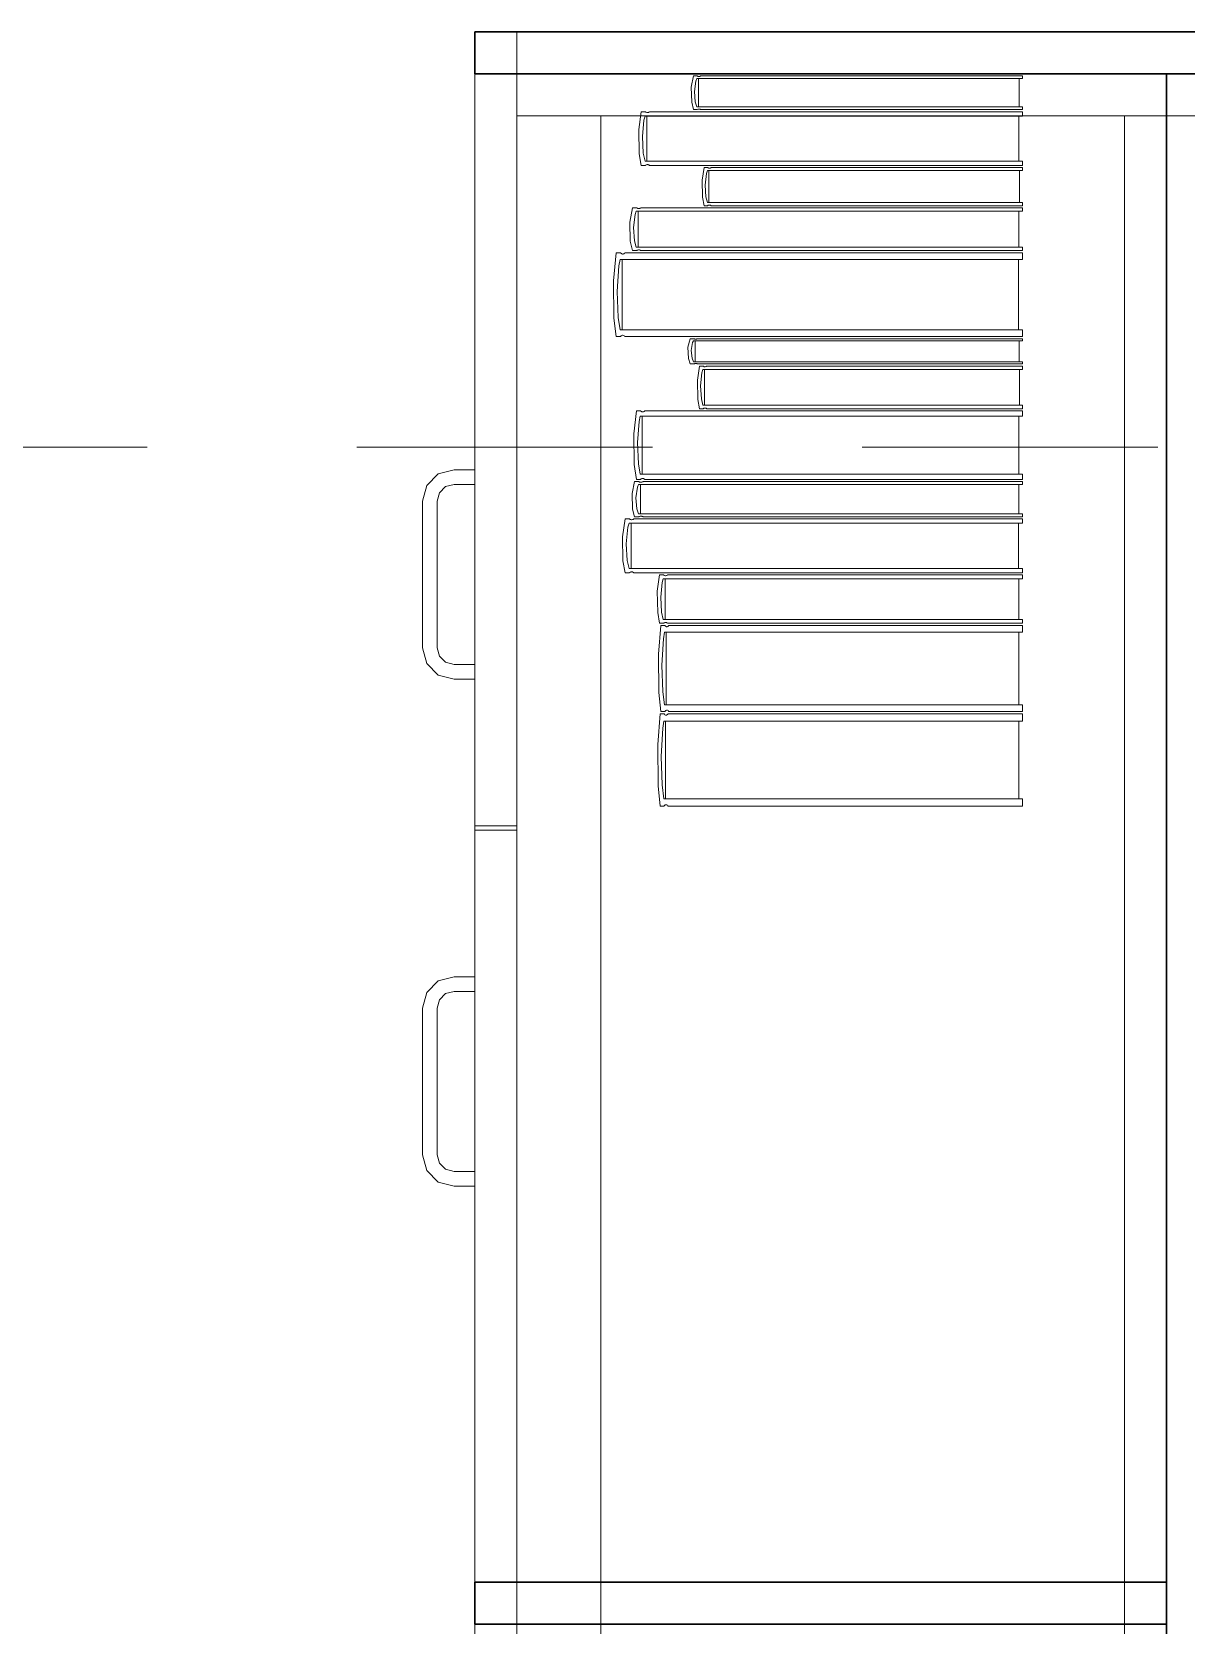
# Model space of a CAD drawing. Header units: inches. Extents: x -38 to 5698, y -33 to 92.
# Drawn here: x 105.29 to 105.841, y 38.838 to 39.598 of the extents above; entities that cross this region are included whole.
import ezdxf

# ---------------------------------------------------------------- set-up
doc = ezdxf.new("R2010")
doc.units = ezdxf.units.IN
doc.header["$MEASUREMENT"] = 0
doc.set_wipeout_variables(frame=1)
doc.linetypes.add('Hidden Line', pattern=[0.195611, 0.141111, -0.0545])
doc.linetypes.add('Wipeout_Contour', pattern=[1, 0, -1])
doc.layers.add('08 _ STR _ EXT _ 09 Vigas', color=7, linetype='Continuous')
doc.layers.add('Interior - Mobiliario', color=7, linetype='Continuous')

msp = doc.modelspace()

# ---------------------------------------------------------------- linework, layer by layer
at = {"layer": 'Interior - Mobiliario', "color": 175, "linetype": 'Continuous', "lineweight": 13}
for p, q in [((105.52193, 38.11827), (105.52193, 39.57827)), ((105.52193, 39.57827), (105.83193, 39.57827)), ((105.83193, 39.57827), (105.83193, 38.11827)), ((105.60536, 39.56469), (105.60517, 39.5719)), ((105.60667, 39.56982), (105.60707, 39.56486)), ((105.60622, 39.56115), (105.60536, 39.56469)), ((105.60707, 39.56486), (105.60779, 39.56244)), ((105.60779, 39.56244), (105.76328, 39.56244)), ((105.60802, 39.56122), (105.60793, 39.56115)), ((105.60822, 39.56132), (105.60802, 39.56122)), ((105.60843, 39.56138), (105.60822, 39.56132)), ((105.60866, 39.56142), (105.60843, 39.56138)), ((105.60889, 39.56142), (105.60866, 39.56142)), ((105.60912, 39.56139), (105.60889, 39.56142)), ((105.60934, 39.56133), (105.60912, 39.56139)), ((105.60954, 39.56124), (105.60934, 39.56133)), ((105.60967, 39.56115), (105.60954, 39.56124)), ((105.76328, 39.56244), (105.76328, 39.56115)), ((105.52193, 39.55827), (105.56193, 39.55827)), ((105.56193, 39.55827), (105.81193, 39.55827)), ((105.58007, 39.5516), (105.58129, 39.56015)), ((105.58129, 39.56015), (105.58327, 39.56015)), ((105.58257, 39.55616), (105.58181, 39.54829)), ((105.58311, 39.5581), (105.58257, 39.55616)), ((105.76328, 39.5581), (105.58311, 39.5581)), ((105.58327, 39.56015), (105.58342, 39.56002)), ((105.58342, 39.56002), (105.58365, 39.55987)), ((105.58365, 39.55987), (105.58391, 39.55977)), ((105.58391, 39.55977), (105.58417, 39.55973)), ((105.58402, 39.53655), (105.58402, 39.5581)), ((105.58417, 39.55973), (105.58444, 39.55973)), ((105.58444, 39.55973), (105.5847, 39.55979)), ((105.5847, 39.55979), (105.58495, 39.5599)), ((105.58495, 39.5599), (105.58518, 39.56006)), ((105.58518, 39.56006), (105.58528, 39.56015)), ((105.58528, 39.56015), (105.76328, 39.56015)), ((105.60793, 39.56115), (105.60622, 39.56115)), ((105.76328, 39.56115), (105.60967, 39.56115)), ((105.76146, 39.5581), (105.76146, 39.53655)), ((105.76328, 39.56015), (105.76328, 39.5581)), ((105.58029, 39.54013), (105.58007, 39.5516)), ((105.58181, 39.54829), (105.58227, 39.5404)), ((105.58129, 39.5345), (105.58029, 39.54013)), ((105.58227, 39.5404), (105.58311, 39.53655)), ((105.58327, 39.5345), (105.58129, 39.5345)), ((105.58311, 39.53655), (105.76328, 39.53655)), ((105.58337, 39.5346), (105.58327, 39.5345)), ((105.5836, 39.53476), (105.58337, 39.5346)), ((105.58385, 39.53487), (105.5836, 39.53476)), ((105.58411, 39.53492), (105.58385, 39.53487)), ((105.58438, 39.53493), (105.58411, 39.53492)), ((105.58465, 39.53488), (105.58438, 39.53493)), ((105.5849, 39.53479), (105.58465, 39.53488)), ((105.58513, 39.53464), (105.5849, 39.53479)), ((105.58528, 39.5345), (105.58513, 39.53464)), ((105.76328, 39.5345), (105.58528, 39.5345)), ((105.6103, 39.52743), (105.61132, 39.5335)), ((105.61132, 39.5335), (105.61298, 39.5335)), ((105.61284, 39.53205), (105.61239, 39.53067)), ((105.76328, 39.53205), (105.61284, 39.53205)), ((105.61298, 39.5335), (105.6131, 39.5334)), ((105.6131, 39.5334), (105.6133, 39.5333)), ((105.6133, 39.5333), (105.61351, 39.53323)), ((105.61351, 39.53323), (105.61373, 39.5332)), ((105.6136, 39.51676), (105.6136, 39.53205)), ((105.61373, 39.5332), (105.61395, 39.5332)), ((105.61395, 39.5332), (105.61417, 39.53324)), ((105.61417, 39.53324), (105.61438, 39.53332)), ((105.61438, 39.53332), (105.61457, 39.53343)), ((105.61457, 39.53343), (105.61466, 39.5335)), ((105.61466, 39.5335), (105.76328, 39.5335)), ((105.76176, 39.53205), (105.76176, 39.51676)), ((105.76328, 39.53655), (105.76328, 39.5345)), ((105.76328, 39.5335), (105.76328, 39.53205)), ((105.61049, 39.5193), (105.6103, 39.52743)), ((105.61239, 39.53067), (105.61176, 39.52509)), ((105.61176, 39.52509), (105.61215, 39.51949)), ((105.61132, 39.51531), (105.61049, 39.5193)), ((105.61215, 39.51949), (105.61284, 39.51676)), ((105.61284, 39.51676), (105.76328, 39.51676)), ((105.61368, 39.51561), (105.61346, 39.51557)), ((105.61391, 39.51561), (105.61368, 39.51561)), ((105.61413, 39.51558), (105.61391, 39.51561)), ((105.76328, 39.51676), (105.76328, 39.51531)), ((105.57579, 39.50749), (105.57704, 39.51431)), ((105.57704, 39.51431), (105.57906, 39.51431)), ((105.57835, 39.51112), (105.57757, 39.50485)), ((105.5789, 39.51267), (105.57835, 39.51112)), ((105.76328, 39.51267), (105.5789, 39.51267)), ((105.57906, 39.51431), (105.57921, 39.5142)), ((105.57921, 39.5142), (105.57946, 39.51408)), ((105.57946, 39.51408), (105.57971, 39.514)), ((105.57971, 39.514), (105.57999, 39.51397)), ((105.57983, 39.49549), (105.57983, 39.51267)), ((105.57999, 39.51397), (105.58026, 39.51397)), ((105.58026, 39.51397), (105.58053, 39.51402)), ((105.58053, 39.51402), (105.58079, 39.5141)), ((105.58079, 39.5141), (105.58102, 39.51423)), ((105.58102, 39.51423), (105.58112, 39.51431)), ((105.58112, 39.51431), (105.76328, 39.51431)), ((105.61298, 39.51531), (105.61132, 39.51531)), ((105.61306, 39.51538), (105.61298, 39.51531)), ((105.61325, 39.51549), (105.61306, 39.51538)), ((105.61346, 39.51557), (105.61325, 39.51549)), ((105.61434, 39.51551), (105.61413, 39.51558)), ((105.61453, 39.51541), (105.61434, 39.51551)), ((105.61466, 39.51531), (105.61453, 39.51541)), ((105.76328, 39.51531), (105.61466, 39.51531)), ((105.76141, 39.51267), (105.76141, 39.49549)), ((105.76328, 39.51431), (105.76328, 39.51267)), ((105.57602, 39.49834), (105.57579, 39.50749)), ((105.57757, 39.50485), (105.57804, 39.49856)), ((105.56796, 39.4795), (105.56927, 39.49286)), ((105.56927, 39.49286), (105.57138, 39.49286)), ((105.57138, 39.49286), (105.57154, 39.49264)), ((105.57342, 39.4927), (105.57352, 39.49286)), ((105.57352, 39.49286), (105.76328, 39.49286)), ((105.57704, 39.49386), (105.57602, 39.49834)), ((105.57906, 39.49386), (105.57704, 39.49386)), ((105.57804, 39.49856), (105.5789, 39.49549)), ((105.5789, 39.49549), (105.76328, 39.49549)), ((105.57916, 39.49394), (105.57906, 39.49386)), ((105.5794, 39.49406), (105.57916, 39.49394)), ((105.57966, 39.49415), (105.5794, 39.49406)), ((105.57993, 39.4942), (105.57966, 39.49415)), ((105.5802, 39.4942), (105.57993, 39.4942)), ((105.58047, 39.49416), (105.5802, 39.4942)), ((105.58073, 39.49408), (105.58047, 39.49416)), ((105.58097, 39.49397), (105.58073, 39.49408)), ((105.58112, 39.49386), (105.58097, 39.49397)), ((105.76328, 39.49386), (105.58112, 39.49386)), ((105.76328, 39.49549), (105.76328, 39.49386)), ((105.76328, 39.49286), (105.76328, 39.48965)), ((105.57063, 39.48662), (105.56982, 39.47434)), ((105.57121, 39.48965), (105.57063, 39.48662)), ((105.76328, 39.48965), (105.57121, 39.48965)), ((105.57154, 39.49264), (105.57179, 39.49241)), ((105.57179, 39.49241), (105.57206, 39.49226)), ((105.57206, 39.49226), (105.57234, 39.49219)), ((105.57218, 39.45601), (105.57218, 39.48965)), ((105.57234, 39.49219), (105.57263, 39.4922)), ((105.57263, 39.4922), (105.57291, 39.49229)), ((105.57291, 39.49229), (105.57317, 39.49246)), ((105.57317, 39.49246), (105.57342, 39.4927)), ((105.76134, 39.48965), (105.76134, 39.45601)), ((105.56821, 39.46159), (105.56796, 39.4795)), ((105.56982, 39.47434), (105.57032, 39.46201)), ((105.56927, 39.4528), (105.56821, 39.46159)), ((105.57032, 39.46201), (105.57121, 39.45601)), ((105.57121, 39.45601), (105.76328, 39.45601)), ((105.76328, 39.45601), (105.76328, 39.4528)), ((105.57138, 39.4528), (105.56927, 39.4528)), ((105.57148, 39.45296), (105.57138, 39.4528)), ((105.57173, 39.4532), (105.57148, 39.45296)), ((105.572, 39.45337), (105.57173, 39.4532)), ((105.57228, 39.45346), (105.572, 39.45337)), ((105.57256, 39.45347), (105.57228, 39.45346)), ((105.57284, 39.4534), (105.57256, 39.45347)), ((105.57312, 39.45325), (105.57284, 39.4534)), ((105.57337, 39.45302), (105.57312, 39.45325)), ((105.57352, 39.4528), (105.57337, 39.45302)), ((105.76328, 39.4528), (105.57352, 39.4528)), ((105.60359, 39.44779), (105.60465, 39.4518)), ((105.60378, 39.44241), (105.60359, 39.44779)), ((105.60465, 39.4518), (105.60637, 39.4518)), ((105.60577, 39.44993), (105.6051, 39.44624)), ((105.60624, 39.45084), (105.60577, 39.44993)), ((105.76328, 39.45084), (105.60624, 39.45084)), ((105.60637, 39.4518), (105.60651, 39.45174)), ((105.60651, 39.45174), (105.60671, 39.45167)), ((105.60671, 39.45167), (105.60693, 39.45163)), ((105.60693, 39.45163), (105.60716, 39.4516)), ((105.60703, 39.44073), (105.60703, 39.45084)), ((105.60716, 39.4516), (105.6074, 39.45161)), ((105.6074, 39.45161), (105.60763, 39.45163)), ((105.60763, 39.45163), (105.60784, 39.45168)), ((105.60784, 39.45168), (105.60804, 39.45176)), ((105.60804, 39.45176), (105.60813, 39.4518)), ((105.60813, 39.4518), (105.76328, 39.4518)), ((105.76169, 39.45084), (105.76169, 39.44073)), ((105.76328, 39.4518), (105.76328, 39.45084)), ((105.60465, 39.43977), (105.60378, 39.44241)), ((105.60637, 39.43977), (105.60465, 39.43977)), ((105.6051, 39.44624), (105.60551, 39.44253)), ((105.60551, 39.44253), (105.60624, 39.44073)), ((105.60624, 39.44073), (105.76328, 39.44073)), ((105.60646, 39.43981), (105.60637, 39.43977)), ((105.60666, 39.43989), (105.60646, 39.43981)), ((105.60688, 39.43994), (105.60666, 39.43989)), ((105.60711, 39.43996), (105.60688, 39.43994)), ((105.60734, 39.43997), (105.60711, 39.43996)), ((105.60758, 39.43995), (105.60734, 39.43997)), ((105.6078, 39.4399), (105.60758, 39.43995)), ((105.608, 39.43983), (105.6078, 39.4399)), ((105.60813, 39.43977), (105.608, 39.43983)), ((105.76328, 39.43977), (105.60813, 39.43977)), ((105.76328, 39.44073), (105.76328, 39.43977)), ((105.60813, 39.43197), (105.60916, 39.43877)), ((105.60832, 39.42286), (105.60813, 39.43197)), ((105.60916, 39.43877), (105.61084, 39.43877)), ((105.61025, 39.43559), (105.6096, 39.42934)), ((105.6107, 39.43714), (105.61025, 39.43559)), ((105.76328, 39.43714), (105.6107, 39.43714)), ((105.61084, 39.43877), (105.61097, 39.43866)), ((105.61097, 39.43866), (105.61116, 39.43854)), ((105.61116, 39.43854), (105.61138, 39.43846)), ((105.61138, 39.43846), (105.6116, 39.43843)), ((105.61147, 39.42002), (105.61147, 39.43714)), ((105.6116, 39.43843), (105.61183, 39.43843)), ((105.61183, 39.43843), (105.61205, 39.43848)), ((105.61205, 39.43848), (105.61227, 39.43856)), ((105.61227, 39.43856), (105.61246, 39.43869)), ((105.61246, 39.43869), (105.61255, 39.43877)), ((105.61255, 39.43877), (105.76328, 39.43877)), ((105.76174, 39.43714), (105.76174, 39.42002)), ((105.76328, 39.43877), (105.76328, 39.43714)), ((105.6096, 39.42934), (105.61, 39.42307)), ((105.5777, 39.40645), (105.57894, 39.41739)), ((105.57894, 39.41739), (105.58094, 39.41739)), ((105.58094, 39.41739), (105.58109, 39.41721)), ((105.58109, 39.41721), (105.58133, 39.41702)), ((105.58133, 39.41702), (105.58159, 39.4169)), ((105.58159, 39.4169), (105.58186, 39.41684)), ((105.58186, 39.41684), (105.58213, 39.41685)), ((105.58213, 39.41685), (105.58239, 39.41692)), ((105.58239, 39.41692), (105.58265, 39.41706)), ((105.58265, 39.41706), (105.58288, 39.41726)), ((105.58288, 39.41726), (105.58298, 39.41739)), ((105.58298, 39.41739), (105.76328, 39.41739)), ((105.60916, 39.41839), (105.60832, 39.42286)), ((105.61084, 39.41839), (105.60916, 39.41839)), ((105.61, 39.42307), (105.6107, 39.42002)), ((105.6107, 39.42002), (105.76328, 39.42002)), ((105.61092, 39.41847), (105.61084, 39.41839)), ((105.61112, 39.41859), (105.61092, 39.41847)), ((105.61133, 39.41868), (105.61112, 39.41859)), ((105.61155, 39.41872), (105.61133, 39.41868)), ((105.61178, 39.41873), (105.61155, 39.41872)), ((105.612, 39.41869), (105.61178, 39.41873)), ((105.61222, 39.41861), (105.612, 39.41869)), ((105.61242, 39.4185), (105.61222, 39.41861)), ((105.61255, 39.41839), (105.61242, 39.4185)), ((105.76328, 39.41839), (105.61255, 39.41839)), ((105.76328, 39.42002), (105.76328, 39.41839)), ((105.76328, 39.41739), (105.76328, 39.41476)), ((105.58023, 39.41228), (105.57946, 39.40222)), ((105.58078, 39.41476), (105.58023, 39.41228)), ((105.76328, 39.41476), (105.58078, 39.41476)), ((105.5817, 39.38721), (105.5817, 39.41476)), ((105.76143, 39.41476), (105.76143, 39.38721)), ((105.57793, 39.39178), (105.5777, 39.40645)), ((105.57946, 39.40222), (105.57993, 39.39212)), ((105.47894, 39.38177), (105.48443, 39.38726)), ((105.48443, 39.38726), (105.49193, 39.38927)), ((105.49193, 39.38927), (105.50193, 39.38927)), ((105.50193, 39.38927), (105.50193, 39.38227)), ((105.57894, 39.38459), (105.57793, 39.39178)), ((105.57993, 39.39212), (105.58078, 39.38721)), ((105.58078, 39.38721), (105.76328, 39.38721)), ((105.76328, 39.38721), (105.76328, 39.38459)), ((105.47693, 39.37427), (105.47894, 39.38177)), ((105.48793, 39.3812), (105.48501, 39.37827)), ((105.49193, 39.38227), (105.48793, 39.3812)), ((105.50193, 39.38227), (105.49193, 39.38227)), ((105.57688, 39.378), (105.57812, 39.38359)), ((105.57812, 39.38359), (105.58013, 39.38359)), ((105.57942, 39.38098), (105.57865, 39.37584)), ((105.58094, 39.38459), (105.57894, 39.38459)), ((105.57997, 39.38225), (105.57942, 39.38098)), ((105.76328, 39.38225), (105.57997, 39.38225)), ((105.58013, 39.38359), (105.58029, 39.3835)), ((105.58029, 39.3835), (105.58052, 39.3834)), ((105.58052, 39.3834), (105.58078, 39.38334)), ((105.58078, 39.38334), (105.58105, 39.38331)), ((105.5809, 39.36816), (105.5809, 39.38225)), ((105.58104, 39.38472), (105.58094, 39.38459)), ((105.58128, 39.38492), (105.58104, 39.38472)), ((105.58105, 39.38331), (105.58133, 39.38331)), ((105.58153, 39.38505), (105.58128, 39.38492)), ((105.58133, 39.38331), (105.58159, 39.38335)), ((105.5818, 39.38513), (105.58153, 39.38505)), ((105.58159, 39.38335), (105.58185, 39.38342)), ((105.58207, 39.38514), (105.5818, 39.38513)), ((105.58185, 39.38342), (105.58208, 39.38352)), ((105.58234, 39.38508), (105.58207, 39.38514)), ((105.58208, 39.38352), (105.58218, 39.38359)), ((105.58218, 39.38359), (105.76328, 39.38359)), ((105.58259, 39.38495), (105.58234, 39.38508)), ((105.58283, 39.38476), (105.58259, 39.38495)), ((105.58298, 39.38459), (105.58283, 39.38476)), ((105.76328, 39.38459), (105.58298, 39.38459)), ((105.76143, 39.38225), (105.76143, 39.36816)), ((105.76328, 39.38359), (105.76328, 39.38225)), ((105.47693, 39.30427), (105.47693, 39.37427)), ((105.48501, 39.37827), (105.48393, 39.37427)), ((105.48393, 39.37427), (105.48393, 39.30427)), ((105.57711, 39.3705), (105.57688, 39.378)), ((105.57865, 39.37584), (105.57912, 39.37068)), ((105.5723, 39.35724), (105.57358, 39.36582)), ((105.57358, 39.36582), (105.57564, 39.36582)), ((105.57547, 39.36376), (105.57491, 39.36181)), ((105.76328, 39.36376), (105.57547, 39.36376)), ((105.57564, 39.36582), (105.5758, 39.36569)), ((105.5758, 39.36569), (105.57604, 39.36554)), ((105.57604, 39.36554), (105.57631, 39.36544)), ((105.57631, 39.36544), (105.57658, 39.36539)), ((105.57642, 39.34214), (105.57642, 39.36376)), ((105.57658, 39.36539), (105.57686, 39.3654)), ((105.57686, 39.3654), (105.57714, 39.36546)), ((105.57812, 39.36682), (105.57711, 39.3705)), ((105.57714, 39.36546), (105.5774, 39.36557)), ((105.5774, 39.36557), (105.57764, 39.36572)), ((105.57764, 39.36572), (105.57774, 39.36582)), ((105.57774, 39.36582), (105.76328, 39.36582)), ((105.58013, 39.36682), (105.57812, 39.36682)), ((105.57912, 39.37068), (105.57997, 39.36816)), ((105.57997, 39.36816), (105.76328, 39.36816)), ((105.58024, 39.36689), (105.58013, 39.36682)), ((105.58047, 39.36699), (105.58024, 39.36689)), ((105.58072, 39.36706), (105.58047, 39.36699)), ((105.58099, 39.3671), (105.58072, 39.36706)), ((105.58127, 39.3671), (105.58099, 39.3671)), ((105.58153, 39.36707), (105.58127, 39.3671)), ((105.58179, 39.36701), (105.58153, 39.36707)), ((105.58203, 39.36691), (105.58179, 39.36701)), ((105.58218, 39.36682), (105.58203, 39.36691)), ((105.76328, 39.36682), (105.58218, 39.36682)), ((105.76138, 39.36376), (105.76138, 39.34214)), ((105.76328, 39.36816), (105.76328, 39.36682)), ((105.76328, 39.36582), (105.76328, 39.36376)), ((105.57254, 39.34573), (105.5723, 39.35724)), ((105.57491, 39.36181), (105.57412, 39.35392)), ((105.57412, 39.35392), (105.5746, 39.346)), ((105.57358, 39.34008), (105.57254, 39.34573)), ((105.5746, 39.346), (105.57547, 39.34214)), ((105.57547, 39.34214), (105.76328, 39.34214)), ((105.76328, 39.34214), (105.76328, 39.34008)), ((105.57564, 39.34008), (105.57358, 39.34008)), ((105.57575, 39.34018), (105.57564, 39.34008)), ((105.57599, 39.34034), (105.57575, 39.34018)), ((105.57625, 39.34045), (105.57599, 39.34034)), ((105.57652, 39.34051), (105.57625, 39.34045)), ((105.5768, 39.34051), (105.57652, 39.34051)), ((105.57708, 39.34047), (105.5768, 39.34051)), ((105.57734, 39.34037), (105.57708, 39.34047)), ((105.57759, 39.34022), (105.57734, 39.34037)), ((105.57774, 39.34008), (105.57759, 39.34022)), ((105.76328, 39.34008), (105.57774, 39.34008)), ((105.58891, 39.33138), (105.59007, 39.33908)), ((105.59007, 39.33908), (105.59195, 39.33908)), ((105.59129, 39.33548), (105.59057, 39.3284)), ((105.5918, 39.33723), (105.59129, 39.33548)), ((105.76328, 39.33723), (105.5918, 39.33723)), ((105.59195, 39.33908), (105.5921, 39.33896)), ((105.5921, 39.33896), (105.59232, 39.33883)), ((105.59232, 39.33883), (105.59256, 39.33874)), ((105.59256, 39.33874), (105.59281, 39.3387)), ((105.59267, 39.31784), (105.59267, 39.33723)), ((105.59281, 39.3387), (105.59307, 39.3387)), ((105.59307, 39.3387), (105.59332, 39.33875)), ((105.59332, 39.33875), (105.59356, 39.33885)), ((105.59356, 39.33885), (105.59378, 39.33899)), ((105.59378, 39.33899), (105.59387, 39.33908)), ((105.59387, 39.33908), (105.76328, 39.33908)), ((105.76154, 39.33723), (105.76154, 39.31784)), ((105.76328, 39.33908), (105.76328, 39.33723)), ((105.58912, 39.32105), (105.58891, 39.33138)), ((105.59057, 39.3284), (105.59101, 39.3213)), ((105.59007, 39.31599), (105.58912, 39.32105)), ((105.59101, 39.3213), (105.5918, 39.31784)), ((105.5895, 39.30126), (105.59066, 39.31499)), ((105.59195, 39.31599), (105.59007, 39.31599)), ((105.59066, 39.31499), (105.59254, 39.31499)), ((105.5918, 39.31784), (105.76328, 39.31784)), ((105.59238, 39.3117), (105.59187, 39.30858)), ((105.59205, 39.31608), (105.59195, 39.31599)), ((105.59227, 39.31622), (105.59205, 39.31608)), ((105.59251, 39.31632), (105.59227, 39.31622)), ((105.76328, 39.3117), (105.59238, 39.3117)), ((105.59276, 39.31637), (105.59251, 39.31632)), ((105.59254, 39.31499), (105.59268, 39.31477)), ((105.59268, 39.31477), (105.5929, 39.31453)), ((105.59301, 39.31638), (105.59276, 39.31637)), ((105.5929, 39.31453), (105.59314, 39.31438)), ((105.59326, 39.31633), (105.59301, 39.31638)), ((105.59314, 39.31438), (105.59339, 39.3143)), ((105.59325, 39.27712), (105.59325, 39.3117)), ((105.59351, 39.31625), (105.59326, 39.31633)), ((105.59339, 39.3143), (105.59365, 39.31431)), ((105.59373, 39.31611), (105.59351, 39.31625)), ((105.59365, 39.31431), (105.5939, 39.31441)), ((105.59387, 39.31599), (105.59373, 39.31611)), ((105.76328, 39.31599), (105.59387, 39.31599)), ((105.5939, 39.31441), (105.59413, 39.31458)), ((105.59413, 39.31458), (105.59435, 39.31483)), ((105.59435, 39.31483), (105.59445, 39.31499)), ((105.59445, 39.31499), (105.76328, 39.31499)), ((105.76155, 39.3117), (105.76155, 39.27712)), ((105.76328, 39.31784), (105.76328, 39.31599)), ((105.76328, 39.31499), (105.76328, 39.3117)), ((105.47894, 39.29677), (105.47693, 39.30427)), ((105.48393, 39.30427), (105.48501, 39.30027)), ((105.59187, 39.30858), (105.59115, 39.29596)), ((105.48443, 39.29128), (105.47894, 39.29677)), ((105.48501, 39.30027), (105.48793, 39.29734)), ((105.48793, 39.29734), (105.49193, 39.29627)), ((105.49193, 39.29627), (105.50193, 39.29627)), ((105.50193, 39.29627), (105.50193, 39.28927)), ((105.58971, 39.28286), (105.5895, 39.30126)), ((105.59115, 39.29596), (105.59159, 39.28329)), ((105.49193, 39.28927), (105.48443, 39.29128)), ((105.50193, 39.28927), (105.49193, 39.28927)), ((105.59066, 39.27383), (105.58971, 39.28286)), ((105.59159, 39.28329), (105.59238, 39.27712)), ((105.58915, 39.2581), (105.59031, 39.27283)), ((105.59031, 39.27283), (105.59219, 39.27283)), ((105.59254, 39.27383), (105.59066, 39.27383)), ((105.59219, 39.27283), (105.59233, 39.27259)), ((105.59233, 39.27259), (105.59256, 39.27234)), ((105.59238, 39.27712), (105.76328, 39.27712)), ((105.59263, 39.27399), (105.59254, 39.27383)), ((105.59256, 39.27234), (105.5928, 39.27217)), ((105.59285, 39.27424), (105.59263, 39.27399)), ((105.59309, 39.27442), (105.59285, 39.27424)), ((105.59334, 39.27451), (105.59309, 39.27442)), ((105.59359, 39.27452), (105.59334, 39.27451)), ((105.59356, 39.2722), (105.59379, 39.27239)), ((105.59384, 39.27444), (105.59359, 39.27452)), ((105.59379, 39.27239), (105.59401, 39.27266)), ((105.59408, 39.27429), (105.59384, 39.27444)), ((105.59401, 39.27266), (105.59411, 39.27283)), ((105.59431, 39.27405), (105.59408, 39.27429)), ((105.59411, 39.27283), (105.76328, 39.27283)), ((105.59445, 39.27383), (105.59431, 39.27405)), ((105.76328, 39.27383), (105.59445, 39.27383)), ((105.76328, 39.27712), (105.76328, 39.27383)), ((105.76328, 39.27283), (105.76328, 39.2693)), ((105.59153, 39.26595), (105.59081, 39.2524)), ((105.59204, 39.2693), (105.59153, 39.26595)), ((105.76328, 39.2693), (105.59204, 39.2693)), ((105.5928, 39.27217), (105.59305, 39.27209)), ((105.59291, 39.23218), (105.59291, 39.2693)), ((105.59305, 39.27209), (105.59331, 39.2721)), ((105.59331, 39.2721), (105.59356, 39.2722)), ((105.76155, 39.2693), (105.76155, 39.23218)), ((105.58937, 39.23834), (105.58915, 39.2581)), ((105.59081, 39.2524), (105.59125, 39.2388)), ((105.59031, 39.22865), (105.58937, 39.23834)), ((105.59125, 39.2388), (105.59204, 39.23218)), ((105.59219, 39.22865), (105.59031, 39.22865)), ((105.59204, 39.23218), (105.76328, 39.23218)), ((105.59229, 39.22882), (105.59219, 39.22865)), ((105.59251, 39.22909), (105.59229, 39.22882)), ((105.59274, 39.22927), (105.59251, 39.22909)), ((105.59299, 39.22938), (105.59274, 39.22927)), ((105.59325, 39.22939), (105.59299, 39.22938)), ((105.5935, 39.2293), (105.59325, 39.22939)), ((105.59374, 39.22914), (105.5935, 39.2293)), ((105.59397, 39.22888), (105.59374, 39.22914)), ((105.59411, 39.22865), (105.59397, 39.22888)), ((105.76328, 39.22865), (105.59411, 39.22865)), ((105.76328, 39.23218), (105.76328, 39.22865)), ((105.50193, 39.21927), (105.52193, 39.21927)), ((105.50193, 39.21727), (105.52193, 39.21727)), ((105.48443, 39.14526), (105.47894, 39.13977)), ((105.49193, 39.14727), (105.48443, 39.14526)), ((105.50193, 39.14727), (105.49193, 39.14727)), ((105.50193, 39.14027), (105.50193, 39.14727)), ((105.47894, 39.13977), (105.47693, 39.13227)), ((105.48393, 39.13227), (105.48501, 39.13627)), ((105.48501, 39.13627), (105.48793, 39.1392)), ((105.48793, 39.1392), (105.49193, 39.14027)), ((105.49193, 39.14027), (105.50193, 39.14027)), ((105.47693, 39.13227), (105.47693, 39.06227)), ((105.48393, 39.06227), (105.48393, 39.13227)), ((105.47693, 39.06227), (105.47894, 39.05477)), ((105.48501, 39.05827), (105.48393, 39.06227)), ((105.47894, 39.05477), (105.48443, 39.04928)), ((105.48793, 39.05534), (105.48501, 39.05827)), ((105.49193, 39.05427), (105.48793, 39.05534)), ((105.50193, 39.05427), (105.49193, 39.05427)), ((105.50193, 39.04727), (105.50193, 39.05427)), ((105.48443, 39.04928), (105.49193, 39.04727)), ((105.49193, 39.04727), (105.50193, 39.04727))]:
    msp.add_line(p, q, dxfattribs=at)

# ---------------------------------------------------------------- next in the draw order: wipeouts: each hides what was drawn before it
at = {"color": 254, "linetype": 'Wipeout_Contour', "lineweight": 0, "ltscale": 3272.595719}
msp.add_wipeout([(105.50193, 38.83827), (105.83193, 38.83827), (105.83193, 38.85827), (105.50193, 38.85827)], dxfattribs=at).dxf.layer = 'Interior - Mobiliario'

# ---------------------------------------------------------------- next in the draw order: linework, layer by layer
at = {"layer": 'Interior - Mobiliario', "color": 175, "linetype": 'Continuous', "lineweight": 13}
for p, q in [((105.52193, 38.13827), (105.52193, 39.55827)), ((105.56193, 39.55827), (105.56193, 38.13827)), ((105.81193, 38.13827), (105.81193, 39.55827)), ((105.50193, 38.85827), (105.50193, 39.21727)), ((105.52193, 38.85827), (105.52193, 39.21727)), ((105.50193, 38.83827), (105.50193, 38.85827)), ((105.50193, 38.85827), (105.83193, 38.85827)), ((105.50193, 38.83827), (105.50193, 38.85827)), ((105.50193, 38.85827), (105.52193, 38.85827)), ((105.83193, 38.85827), (105.83193, 38.83827)), ((105.83193, 38.83827), (105.50193, 38.83827)), ((105.50193, 38.83827), (105.50193, 38.47927)), ((105.50193, 38.83827), (105.52193, 38.83827)), ((105.52193, 38.83827), (105.52193, 38.47927))]:
    msp.add_line(p, q, dxfattribs=at)
at = {"layer": 'Interior - Mobiliario', "color": 175, "linetype": 'Continuous', "lineweight": 30}
for p, q in [((105.50193, 38.85827), (105.83193, 38.85827)), ((105.50193, 38.85827), (105.50193, 38.83827)), ((105.83193, 38.85827), (105.83193, 38.83827)), ((105.50193, 38.83827), (105.83193, 38.83827))]:
    msp.add_line(p, q, dxfattribs=at)

# ---------------------------------------------------------------- next in the draw order: wipeouts: each hides what was drawn before it
at = {"color": 254, "linetype": 'Wipeout_Contour', "lineweight": 0, "ltscale": 3273.296163}
msp.add_wipeout([(105.83193, 38.11827), (105.85193, 38.11827), (105.85193, 39.57827), (105.83193, 39.57827)], dxfattribs=at).dxf.layer = 'Interior - Mobiliario'

# ---------------------------------------------------------------- next in the draw order: linework, layer by layer
at = {"layer": '08 _ STR _ EXT _ 09 Vigas', "color": 251, "linetype": 'Hidden Line', "lineweight": 13}
msp.add_line((102.06999, 39.4), (108.57, 39.4), dxfattribs=at)
at = {"layer": 'Interior - Mobiliario', "color": 175, "linetype": 'Continuous', "lineweight": 30}
for q in [(105.85193, 39.57827), (105.83193, 38.11827)]:
    msp.add_line((105.83193, 39.57827), q, dxfattribs=at)
at = {"layer": 'Interior - Mobiliario', "color": 175, "linetype": 'Continuous', "lineweight": 13}
for p, q in [((105.83193, 38.11827), (105.83193, 39.57827)), ((105.83193, 39.57827), (105.85193, 39.57827)), ((105.81193, 39.55827), (105.85193, 39.55827)), ((105.50193, 38.85827), (105.83193, 38.85827)), ((105.83193, 38.85827), (105.83193, 38.83827)), ((105.83193, 38.83827), (105.50193, 38.83827))]:
    msp.add_line(p, q, dxfattribs=at)

# ---------------------------------------------------------------- next in the draw order: wipeouts: each hides what was drawn before it
at = {"color": 254, "linetype": 'Wipeout_Contour', "lineweight": 0, "ltscale": 3272.777557}
msp.add_wipeout([(105.50193, 39.57827), (105.85193, 39.57827), (105.85193, 39.59827), (105.50193, 39.59827)], dxfattribs=at).dxf.layer = 'Interior - Mobiliario'

# ---------------------------------------------------------------- next in the draw order: linework, layer by layer
at = {"layer": 'Interior - Mobiliario', "color": 175, "linetype": 'Continuous', "lineweight": 30}
for p, q in [((105.50193, 39.59827), (105.85193, 39.59827)), ((105.50193, 39.59827), (105.50193, 39.57827)), ((105.50193, 39.57827), (105.85193, 39.57827))]:
    msp.add_line(p, q, dxfattribs=at)
at = {"layer": 'Interior - Mobiliario', "color": 175, "linetype": 'Continuous', "lineweight": 13}
for p, q in [((105.50193, 39.57827), (105.50193, 39.59827)), ((105.50193, 39.59827), (105.85193, 39.59827)), ((105.50193, 39.59827), (105.50193, 38.09827)), ((105.85193, 39.59827), (105.50193, 39.59827)), ((105.52193, 39.55827), (105.52193, 39.59827)), ((105.52193, 39.59827), (105.85193, 39.59827)), ((105.85193, 39.57827), (105.50193, 39.57827)), ((105.50193, 38.11827), (105.50193, 39.57827)), ((105.50193, 39.57827), (105.85193, 39.57827)), ((105.50193, 38.11827), (105.50193, 39.57827)), ((105.50193, 39.57827), (105.83193, 39.57827)), ((105.50193, 39.57827), (105.50193, 39.21927)), ((105.50193, 39.57827), (105.52193, 39.57827)), ((105.52193, 38.11827), (105.52193, 39.57827)), ((105.52193, 39.57827), (105.83193, 39.57827)), ((105.52193, 38.11827), (105.52193, 39.57827)), ((105.52193, 39.57827), (105.83193, 39.57827)), ((105.52193, 39.57827), (105.52193, 39.21927)), ((105.60517, 39.5719), (105.60622, 39.57727)), ((105.60622, 39.57727), (105.60793, 39.57727)), ((105.60793, 39.57727), (105.60806, 39.57718)), ((105.60806, 39.57718), (105.60826, 39.57709)), ((105.60826, 39.57709), (105.60848, 39.57703)), ((105.60848, 39.57703), (105.60871, 39.577)), ((105.60871, 39.577), (105.60894, 39.57701)), ((105.60894, 39.57701), (105.60917, 39.57704)), ((105.60917, 39.57704), (105.60939, 39.57711)), ((105.60939, 39.57711), (105.60958, 39.57721)), ((105.60958, 39.57721), (105.60967, 39.57727)), ((105.60967, 39.57727), (105.76328, 39.57727)), ((105.76328, 39.57727), (105.76328, 39.57598)), ((105.83193, 39.57827), (105.83193, 38.11827)), ((105.83193, 39.57827), (105.83193, 38.11827)), ((105.83193, 39.57827), (105.83193, 38.11827)), ((105.60733, 39.57476), (105.60667, 39.56982)), ((105.60779, 39.57598), (105.60733, 39.57476)), ((105.76328, 39.57598), (105.60779, 39.57598)), ((105.60858, 39.56244), (105.60858, 39.57598)), ((105.76171, 39.57598), (105.76171, 39.56244))]:
    msp.add_line(p, q, dxfattribs=at)

doc.saveas('drawing.dxf')
